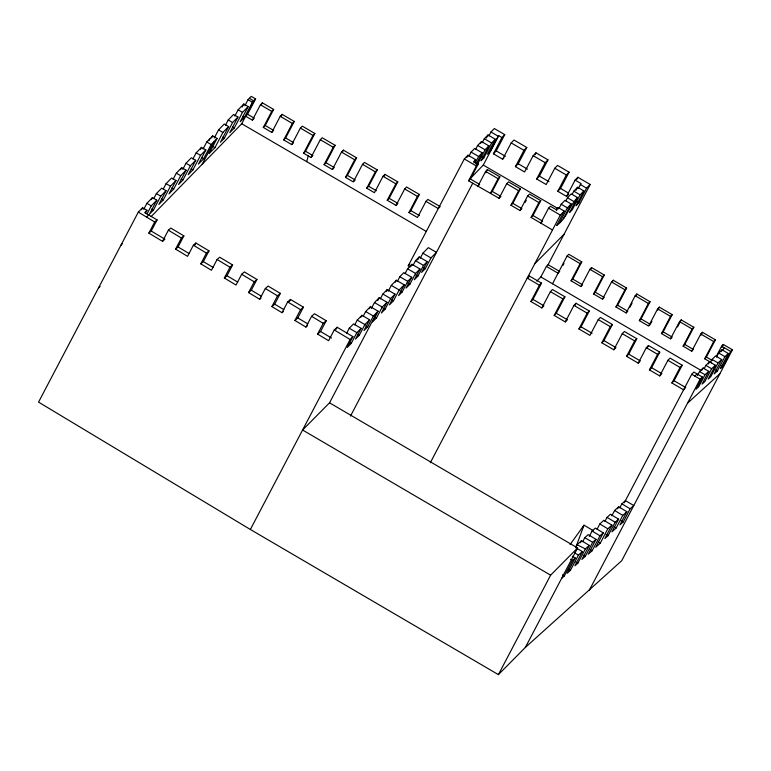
<?xml version="1.0" encoding="UTF-8"?>
<svg xmlns="http://www.w3.org/2000/svg" width="771" height="771" viewBox="0 0 771 771"><rect width="100%" height="100%" fill="white"/><g stroke="black" fill="none" stroke-linecap="round" stroke-linejoin="round"><path stroke-width="1.16" d="M306.656 161.64L308.275 155.944M576.12 546.523L584.004 525.196L593.352 530.66M145.391 213.297L146.972 210.281L142.596 207.727L138.308 212.121L38.55 402.125L250.363 529.484L498.403 674.635L525.359 647.428L621.705 560.729L732.45 349.793L723.314 344.464L721.637 346.189L716.326 356.308M141.536 209.731L142.596 207.727M143.714 209.355L146.885 203.332L152.436 197.636L156.812 200.19L149.487 214.145L153.429 210.107L160.754 196.152L166.073 190.697L161.698 188.143L156.378 193.598L153.757 198.581M151.386 199.631L152.436 197.636M147.039 213.914L151.261 205.886L156.812 200.19M163.317 188.924L166.093 183.643L171.634 177.966L176.01 180.52L168.994 193.878L173.687 189.068L180.703 175.711L186.071 170.208L181.696 167.654L176.318 173.157L173.08 179.325M166.073 190.697L158.865 204.44L163.259 199.94L170.468 186.196L176.01 180.52M180.626 169.687L181.696 167.654M164.146 239.935L162.527 241.342L148.851 233.121L154.701 221.981L157.082 219.899L144.726 212.584L146.972 210.281M182.794 169.35L186.004 163.23L191.362 157.747L195.738 160.301L188.163 174.738L192.962 169.813L200.547 155.376L205.857 149.931L201.482 147.377L196.162 152.822L192.914 159.009M148.851 233.121L151.232 231.04L157.082 219.899M186.071 170.208L178.573 184.481L182.891 180.067L190.389 165.784L195.738 160.301M200.421 149.401L201.482 147.377M203.043 149.044L206.763 141.96L212.69 135.889L217.065 138.443L209.086 153.641L214.926 147.656L222.906 132.458L228.64 126.579L224.265 124.025L218.53 129.904L214.271 138.009M208.883 140.736L209.972 138.664M211.62 137.913L212.69 135.889M205.857 149.931L198.417 164.098L203.708 158.681L211.148 144.514L217.065 138.443M202.098 164.358L214.107 141.478M162.527 241.342L168.377 230.201L170.805 228.081L183.874 235.868L178.053 246.961L175.576 249.12L187.555 256.329L193.376 245.236L195.892 243.038L208.999 250.854L203.342 261.61L200.788 263.855L211.447 270.264L217.094 259.499L219.687 257.225L232.63 264.945L226.982 275.71L224.342 278.013L236.022 285.039L241.67 274.274L244.359 271.932L256.945 279.439L251.288 290.204L248.57 292.585L259.673 299.264L261.061 298.059M225.46 125.21L228.206 119.987L233.574 114.484L237.95 117.038L229.719 132.728L234.268 128.063L242.499 112.373L248.175 106.562L243.79 104.008L238.123 109.819L234.827 116.093M228.64 126.579L220.41 142.259L224.351 138.221L232.582 122.541L237.95 117.038M242.2 107.034L243.79 104.008M244.841 105.733L248.021 99.681L251.25 96.365L255.625 98.919L247.568 114.281L245.66 116.228L252.368 120.141L254.266 118.194L247.568 114.281M248.175 106.562L240.224 121.712L244.446 117.375L252.396 102.235L255.625 98.919M175.576 249.12L181.397 238.037L183.874 235.868M151.106 216.612L241.718 123.746L253.726 100.876L249.351 98.312M252.368 120.141L260.434 104.779L262.333 102.832L273.647 109.434L265.214 125.5L263.316 127.446L271.797 132.4L273.059 131.099M261.253 104.885L262.333 102.832M194.832 245.053L195.892 243.038M263.316 127.446L271.749 111.39L273.647 109.434M200.788 263.855L206.435 253.09L208.999 250.854M271.797 132.4L280.23 116.334L282.128 114.387L294.281 121.471L285.617 137.97L283.718 139.917L291.727 144.591L293.626 142.645L285.617 137.97M281.078 116.392L282.128 114.387M283.718 139.917L292.382 123.427L294.281 121.471M291.727 144.591L300.382 128.092L302.29 126.145L314.876 133.489L305.528 151.28L303.629 153.236L310.964 157.515L312.872 155.559L305.528 151.28M224.342 278.013L229.999 267.258L232.63 264.945M303.629 153.236L312.968 135.436L314.876 133.489M310.964 157.515L320.302 139.724L322.211 137.768L335.125 145.305L325.979 162.72L324.08 164.666L332.368 169.504L333.641 168.213M248.57 292.585L254.218 281.82L256.945 279.439M324.08 164.666L333.217 147.251L335.125 145.305M259.673 299.264L265.33 288.499L268.086 286.08L280.336 293.385L274.688 304.15L271.884 306.598L282.013 312.689L283.429 311.445M332.368 169.504L341.514 152.089L343.413 150.143L356.607 157.843L347.374 175.412L345.475 177.369L353.291 181.927L362.524 164.348L364.423 162.402L377.231 169.871L368.634 186.264L366.726 188.211L374.417 192.702L383.023 176.308L384.922 174.362L397.778 181.86L389.143 198.301L387.244 200.258L396.043 205.394L397.316 204.093M342.343 152.195L343.413 150.143M271.884 306.598L277.531 295.842L280.336 293.385M345.475 177.369L354.699 159.79L356.607 157.843M282.013 312.689L287.66 301.924L290.494 299.447L303.437 307.157L297.789 317.922L294.907 320.447L305.923 327.068L307.378 325.796M289.472 301.403L290.494 299.447M294.907 320.447L300.555 309.682L303.437 307.157M366.726 188.211L375.332 171.827L377.231 169.871M383.852 176.414L384.922 174.362M305.923 327.068L311.571 316.303L314.491 313.749L326.21 320.736L320.553 331.501L317.594 334.094L328.6 340.705L334.257 329.949L337.178 327.28L352.906 336.657L347.258 347.422L351.21 343.442L356.857 332.677L361.146 328.35L353.532 323.897L349.273 328.234L346.699 333.13M387.244 200.258L395.88 183.816L397.778 181.86M317.594 334.094L323.242 323.328L326.21 320.736M396.043 205.394L404.679 188.943L406.577 186.996L419.337 194.437L410.847 210.608L408.938 212.565L417.477 217.538L425.958 201.366L427.866 199.419L440.154 206.589L438.256 208.536L425.958 201.366M336.146 329.236L337.178 327.28M408.938 212.565L417.429 196.393L419.337 194.437M354.699 324.986L357.262 320.09L361.965 315.3L369.627 319.792L363.979 330.547L367.7 326.798L373.347 316.033L378.127 311.214L370.408 306.694L365.656 311.532L363.093 316.428M360.934 317.257L361.965 315.3M250.363 529.484L350.111 339.481L352.906 336.657M369.376 308.66L370.408 306.694M371.391 308.429L374.475 302.55L379.216 297.712L386.994 302.261L381.346 313.026L385.008 309.335L390.656 298.57L395.022 294.165L387.196 289.588L382.85 294.011L380.286 298.907M361.146 328.35L355.489 339.115L359.247 335.318L364.895 324.562L369.627 319.792M377.674 300.651L379.216 297.712M386.165 291.544L387.196 289.588M329.535 402.819L577.585 547.969L550.619 575.176L302.579 430.016L329.535 402.819L377.067 312.274M388.237 291.245L391.321 285.376L396.352 280.249L404.245 284.865L398.588 295.621L402.086 292.103L407.734 281.338L411.733 277.3L403.792 272.664L399.821 276.712L397.248 281.608M378.127 311.214L372.47 321.979L376.566 317.845L382.214 307.089L386.994 302.261M395.33 282.205L396.352 280.249M410.268 266.959L408.245 265.773L464.325 158.961L468.036 155.202L475.63 159.626L473.953 162.806M405.016 273.695L407.589 268.8L411.984 264.318L419.973 268.992L414.316 279.757L417.863 276.172L423.52 265.417L427.25 261.648L419.212 256.945L415.511 260.723L412.938 265.619M395.022 294.165L389.374 304.93L393.518 300.738L399.176 289.973L404.245 284.865M466.918 157.332L468.036 155.202M410.953 266.274L411.984 264.318M468.874 156.34L471.1 152.089L474.695 148.456L482.174 152.831L476.218 164.175M475.495 149.574L477.654 145.449L481.499 141.556L488.881 145.873L481.008 160.85L483.783 157.978L491.647 143.001L495.281 139.223L488.004 134.964L484.313 138.713L482.212 142.702M417.68 259.875L419.212 256.945M420.311 258.102L422.884 253.206L428.348 247.636L436.444 252.368L430.941 257.919L425.284 268.684L421.602 272.404L427.25 261.648M480.449 143.56L481.499 141.556M411.733 277.3L406.076 288.065L409.902 284.22L415.55 273.454L419.973 268.992M486.434 137.961L488.004 134.964M488.853 135.975L490.944 131.986L494.336 128.545L504.764 134.626L496.216 150.914L493.392 153.805L502.634 159.192L504.051 157.747M475.302 162.864L478.637 156.503L482.174 152.831M479.042 185.021L477.866 186.245L485.643 171.422L487.417 169.581L499.887 176.848L498.076 178.689L490.433 193.242L492.255 191.391L500.89 196.422L499.059 198.282L468.585 180.819L476.362 165.996L478.145 164.194L473.722 161.611L475.63 159.626M488.881 145.873L485.104 149.786L477.528 164.233L475.659 163.144M468.585 180.819L470.368 179.007L478.145 164.194M495.281 139.223L487.417 154.21L490.317 151.193L498.182 136.216L498.721 135.657L501.94 137.527L504.764 134.626M350.516 416.041L472.739 183.247M469.934 178.92L483.272 165.071L498.721 135.657M493.392 153.805L501.94 137.527M485.749 172.762L487.417 169.581M502.634 159.192L511.183 142.905L513.997 140.023L526.776 147.473L518.228 163.751L515.423 166.632L524.608 171.972L533.156 155.694L535.951 152.831L547.988 159.857L539.44 176.135L536.655 178.988L546.215 184.548L554.763 168.271L557.539 165.428L569.094 172.174L560.546 188.452L557.78 191.285L566.56 196.393L568.632 194.273M492.255 191.391L499.887 176.848M515.423 166.632L523.972 150.345L526.776 147.473M499.059 198.282L506.701 183.729L508.532 181.879L520.444 188.808L512.811 203.361L510.951 205.24L520.001 210.531L521.871 208.633L512.811 203.361M534.881 154.865L535.951 152.831M510.951 205.24L518.594 190.688L520.444 188.808M520.001 210.531L527.643 195.979L529.513 194.09L540.789 200.653L532.973 215.523L531.094 217.432L552.508 229.96M536.655 178.988L545.203 162.71L547.988 159.857M525.147 202.397L526.236 200.325M531.094 217.432L538.9 202.561L540.789 200.653M565.798 200.913L567.456 197.752L571.195 193.868L577.46 197.521C569.345 206.011 566.695 218.472 556.633 225.527L564.218 211.09L558.059 207.505L556.084 209.558L550.436 206.271L548.538 208.199L540.722 223.07L542.63 221.142L532.973 215.523M557.78 191.285L566.328 175.007L569.094 172.174M556.431 210.599L558.059 207.505M559.023 208.382L561.192 204.257L564.96 200.344L571.166 203.968L563.418 218.733M566.56 196.393L575.108 180.115L577.874 177.291L590.191 184.471L548.075 264.684L546.388 266.409L540.857 276.953L536.77 281.145M576.804 179.325L577.874 177.291M430.305 462.735L560.315 215.09L564.218 211.09M528.212 278.052L529.292 275.989L541.502 283.121L532.963 299.399L530.882 301.509L541.859 307.928L543.256 306.521M572.121 194.359L573.797 191.169L577.546 187.276L583.859 190.967L576.072 205.78L578.809 202.985L586.586 188.163L590.191 184.471M575.879 190.456L577.546 187.276M559.785 222.299L567.369 207.862L571.166 203.968M578.028 188.702L581.093 183.594L575.108 180.115M577.46 197.521L569.653 212.391L572.265 209.712L580.081 194.832L583.859 190.967M530.882 301.509L539.43 285.222L541.502 283.121M552.518 283.757L567.08 256.011L568.767 254.285L581.797 261.889L572.766 279.092L571.08 280.817L580.881 286.533L582.568 284.807L572.766 279.092M562.926 265.417L563.987 263.393M541.859 307.928L550.407 291.64L552.489 289.53L564.931 296.787L556.267 313.286L554.176 315.406L565.297 321.912L567.389 319.772L556.267 313.286M571.08 280.817L580.11 263.615L581.797 261.889M554.176 315.406L562.84 298.907L564.931 296.787M580.881 286.533L589.911 269.33L591.598 267.604L604.291 275.016L595.26 292.209L593.574 293.944L602.517 299.158L604.204 297.433L595.26 292.209M590.528 269.628L591.598 267.604M565.297 321.912L573.961 305.412L576.053 303.273L589.323 311.021L581.035 326.817L578.925 328.957L589.94 335.404L598.229 319.608L600.349 317.459L612.405 324.495L603.944 340.609L601.814 342.767L613.793 349.774L615.933 347.605L603.944 340.609M574.964 305.335L576.053 303.273M593.574 293.944L602.604 276.741L604.291 275.016M578.925 328.957L587.213 313.161L589.323 311.021M602.517 299.158L611.548 281.955L613.224 280.23L626.64 288.055L617.61 305.258L615.923 306.983L626.158 312.949L627.276 311.802M612.164 282.253L613.224 280.23M615.923 306.983L624.953 289.78L626.64 288.055M601.814 342.767L610.275 326.653L612.405 324.495M626.158 312.949L635.188 295.746L636.865 294.021L650.059 301.721L641.029 318.924L639.352 320.649L648.623 326.056L657.644 308.853L659.33 307.128L672.196 314.635L663.166 331.838L661.489 333.564L670.491 338.816L672.177 337.091L663.166 331.838M629.965 307.176L632.085 303.128M635.805 296.045L636.865 294.021M613.793 349.774L622.255 333.65L624.394 331.482L636.807 338.729L628.712 354.14L626.563 356.318L638.224 363.141L639.66 361.676M639.352 320.649L648.382 303.446L650.059 301.721M626.563 356.318L634.658 340.907L636.807 338.729M650.83 323.319L651.9 321.295M657.74 310.164L659.33 307.128M638.224 363.141L646.32 347.721L648.478 345.533L659.764 352.125L651.582 367.7L649.423 369.897L659.706 375.911L661.161 374.446M646.859 348.617L648.478 345.533M661.489 333.564L670.519 316.361L672.196 314.635M649.423 369.897L657.596 354.323L659.764 352.125M670.491 338.816L679.521 321.623L681.207 319.898L693.823 327.261L684.793 344.454L683.116 346.179L691.741 351.219L692.869 350.063M677.487 326.971L681.207 319.898M498.403 674.635L550.619 575.176M659.706 375.911L667.888 360.336L670.057 358.13L682.219 365.232L674.076 380.749L671.888 382.965L683.588 389.808L685.043 388.314M582.895 527.306L584.004 525.196L570.029 544.644M575.484 547.786L577.084 544.74L581.479 540.722L589.266 545.386L581.883 559.447L585.276 556.421L592.658 542.36L596.031 539.334L588.157 534.631L584.823 537.666L582.722 541.685M683.116 346.179L692.146 328.986L693.823 327.261M525.359 647.428L577.585 547.969M580.428 542.736L581.479 540.722M561.596 578.423L564.324 575.976L572.506 560.401L575.233 557.953L572.371 556.238M575.233 557.953L567.196 573.258L570.376 570.415L578.414 555.11L582.375 551.564L577.46 548.759M589.285 536.375L592.089 531.046L595.328 528.077L603.279 532.838L595.704 547.285L600.243 543.218L607.818 528.781L611.914 525.118L603.847 520.309L599.819 523.981L597.111 529.147M582.375 551.564L574.906 565.789L577.893 563.109L585.353 548.894L589.266 545.386M671.888 382.965L680.041 367.439L682.219 365.232M691.741 351.219L700.772 334.016L702.458 332.291L715.411 339.847L706.381 357.05L704.694 358.775L711.614 362.813M700.858 335.327L702.458 332.291M604.888 521.504L607.056 517.38L610.459 514.276L618.583 519.143L611.943 531.797L616.145 528.029L622.795 515.375L626.881 511.713L618.66 506.788L614.612 510.479L611.846 515.751M596.031 539.334L588.196 554.262L592.167 550.706L600.002 535.778L603.279 532.838M617.59 508.821L618.66 506.788M619.749 507.906L621.879 503.848L625.406 500.63L633.791 505.525L630.138 508.793L623.209 521.996L619.951 524.906L626.881 511.713M611.914 525.118L604.869 538.524L608.107 535.633L615.142 522.218L618.583 519.143M624.288 502.759L691.741 374.282L693.919 372.056L702.429 377.086L696.068 389.201L698.651 386.859L705.012 374.735L708.742 371.343L703.142 367.998L699.528 371.506L697.408 375.544M704.694 358.775L713.724 341.582L715.411 339.847M702.034 370.128L703.142 367.998M704.212 368.548L705.889 365.358L709.58 361.782L715.43 365.271L708.183 379.062L710.775 376.711L718.013 362.919L721.704 359.565L715.623 355.932L712.038 359.402L710.37 362.582M589.381 590.114L700.126 379.187L702.429 377.086M708.462 363.902L709.58 361.782M708.742 371.343L702.044 384.112L704.916 381.5L711.614 368.731L715.43 365.271M716.519 357.098L718.678 352.983L722.013 349.755L728.344 353.523L720.451 368.567L722.745 366.476L730.638 351.441L732.45 349.793M721.723 347.499L723.314 344.464M720.962 351.759L722.013 349.755M722.591 350.68L724.171 347.673M721.704 359.565L714.148 373.945L717.348 371.044L724.904 356.655L728.344 353.523M146.567 217.094L148.707 214.907M120.893 245.274L122.56 243.569M98.38 288.161L100.047 286.446M353.928 181.281L355.2 179.98L347.374 175.412M529.292 275.989L527.239 278.1L539.43 285.222M559.177 272.057L558.05 273.213L546.388 266.409M649.182 325.478L650.3 324.331L641.029 318.924M408.245 265.773L409.902 264.106M534.785 263.721L564.064 234.239M694.806 376.075L696.839 374.099M687.52 403.185L719.854 373.79M577.084 544.74L585.353 548.894M575.821 562.078L577.893 563.109M511.183 142.905L523.972 150.345M533.156 155.694L545.203 162.71M554.763 168.271L566.328 175.007M477.654 145.449L485.104 149.786M483.272 165.071L558.435 208.825M470.368 179.007L479.639 184.404M580.255 184.462L586.586 188.163M573.797 191.169L580.081 194.832M496.216 150.914L505.458 156.301M518.228 163.751L527.403 169.109M539.44 176.135L548.991 181.705M560.546 188.452L568.352 193.001M576.997 201.925L578.809 202.985M567.456 197.752L573.691 201.385M561.192 204.257L567.369 207.862M567.08 256.011L580.11 263.615M589.911 269.33L602.604 276.741M611.548 281.955L624.953 289.78M635.188 295.746L648.382 303.446M657.644 308.853L670.519 316.361M679.521 321.623L692.146 328.986M700.772 334.016L713.724 341.582M721.637 346.189L730.638 351.441M548.075 264.684L559.736 271.488M617.61 305.258L627.835 311.224M684.793 344.454L693.428 349.494M706.381 357.05L712.308 360.51M720.895 365.406L722.745 366.476M260.434 104.779L271.749 111.39M280.23 116.334L292.382 123.427M300.382 128.092L312.968 135.436M320.302 139.724L333.217 147.251M341.514 152.089L354.699 159.79M362.524 164.348L375.332 171.827M383.023 176.308L395.88 183.816M404.679 188.943L417.429 196.393M248.021 99.681L252.396 102.235M540.857 276.953L701.282 370.562M265.214 125.5L273.695 130.444M238.123 109.819L242.499 112.373M410.847 210.608L419.376 215.591M368.634 186.264L376.325 190.755M389.143 198.301L397.952 203.438M325.979 162.72L334.277 167.558M242.692 116.354L244.446 117.375M241.718 123.746L426.247 231.416M228.206 119.987L232.582 122.541M628.712 354.14L640.383 360.953M674.076 380.749L685.766 387.572M651.582 367.7L661.884 373.704M581.035 326.817L592.061 333.255M532.963 299.399L543.95 305.817M232.514 127.042L234.268 128.063M218.53 129.904L222.906 132.458M222.597 137.199L224.351 138.221M206.763 141.96L211.148 144.514M212.295 146.124L214.926 147.656M407.589 268.8L415.55 273.454M196.162 152.822L200.547 155.376M201.954 157.66L203.708 158.681M399.821 276.712L407.734 281.338M407.907 283.053L409.902 284.22M186.004 163.23L190.389 165.784M191.208 168.791L192.962 169.813M400.101 290.946L402.086 292.103M176.318 173.157L180.703 175.711M382.85 294.011L390.656 298.57M181.137 179.045L182.891 180.067M383.052 308.198L385.008 309.335M166.093 183.643L170.468 186.196M171.933 188.047L173.687 189.068M156.378 193.598L160.754 196.152M161.505 198.918L163.259 199.94M146.885 203.332L151.261 205.886M151.675 209.086L153.429 210.107M490.944 131.986L498.182 136.216M484.313 138.713L491.647 143.001M481.942 156.908L483.783 157.978M471.1 152.089L478.637 156.503M464.325 158.961L476.362 165.996M485.643 171.422L498.076 178.689M506.701 183.729L518.594 190.688M527.643 195.979L538.9 202.561M548.538 208.199L560.315 215.09M550.407 291.64L562.84 298.907M573.961 305.412L587.213 313.161M598.229 319.608L610.275 326.653M622.255 333.65L634.658 340.907M646.32 347.721L657.596 354.323M667.888 360.336L680.041 367.439M691.741 374.282L700.126 379.187M422.884 253.206L430.941 257.919M415.511 260.723L423.52 265.417M423.269 267.508L425.284 268.684M415.858 275.006L417.863 276.172M391.321 285.376L399.176 289.973M391.562 299.591L393.518 300.738M374.475 302.55L382.214 307.089M365.656 311.532L373.347 316.033M374.629 316.717L376.566 317.845M357.262 320.09L364.895 324.562M365.772 325.67L367.7 326.798M349.273 328.234L356.857 332.677M357.339 334.209L359.247 335.318M349.311 342.324L351.21 343.442M718.678 352.983L724.904 356.655M712.038 359.402L718.013 362.919M715.565 369.993L717.348 371.044M705.889 365.358L711.614 368.731M699.528 371.506L705.012 374.735M203.342 261.61L213.066 267.412M226.982 275.71L237.728 282.109M251.288 290.204L261.427 296.247M274.688 304.15L283.834 309.605M297.789 317.922L307.841 323.916M320.553 331.501L331.52 338.035M151.232 231.04L164.955 239.222M178.053 246.961L189.068 253.524M574.578 552.817L578.414 555.11M568.458 569.268L570.376 570.415M621.879 503.848L630.138 508.793M614.612 510.479L622.795 515.375M621.147 520.753L623.209 521.996M607.056 517.38L615.142 522.218M614.101 526.805L616.145 528.029M599.819 523.981L607.818 528.781M606.083 534.419L608.107 535.633M592.089 531.046L600.002 535.778M598.238 542.023L600.243 543.218M584.823 537.666L592.658 542.36M590.181 549.521L592.167 550.706M583.31 555.245L585.276 556.421M570.607 559.264L572.506 560.401M562.425 574.838L564.324 575.976M138.308 212.121L154.701 221.981M168.377 230.201L181.397 238.037M193.376 245.236L206.435 253.09M217.094 259.499L229.999 267.258M241.67 274.274L254.218 281.82M265.33 288.499L277.531 295.842M287.66 301.924L300.555 309.682M311.571 316.303L323.242 323.328M334.257 329.949L350.111 339.481"/></g></svg>
